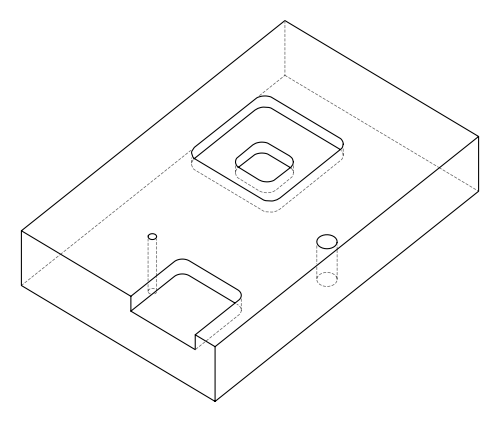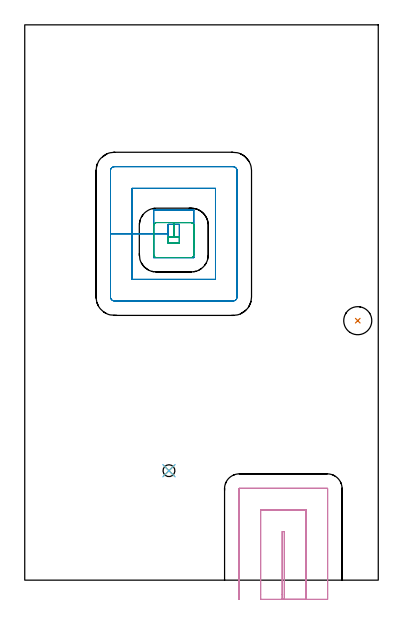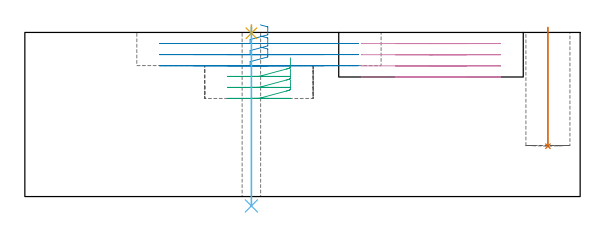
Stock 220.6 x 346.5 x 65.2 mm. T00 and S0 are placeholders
(PLAN: 6 operations, 3 tool changes, 10.8 min)
(1 INDEXABLE_INSERT_DRILL_BLIND_HOLE_FROM_SOLID | STEP1POCKET | NXT0302_006 | 0.19 min | 10808 mm3)
(2 MILL_RECTANGULAR_POCKET | POCKET_RECTANGULAR_STRAIGHT | UGT0201_100 | Follow Part, ap 4.5, ae 75% | 4.69 min | 128872 mm3)
(3 MILL_RECTANGULAR_POCKET_1 | POCKET_RECTANGULAR_STRAIGHT_1 | UGT0201_100 | Follow Part, ap 4.5, ae 75% | 1.19 min | 20974 mm3)
(4 MILL_SLOT | SLOT_PARTIAL_RECTANGULAR | UGT0201_100 | Follow Part, ap 4.5, ae 75% | 4.42 min | 85391 mm3)
(5 SPOT_DRILL | STEP1HOLE | NXT0321_9005460120000 | 0.03 min | 7 mm3)
(6 DRILL_THROUGH_HOLE_INTO_CENTER | STEP1HOLE | UGT0301_469 | 0.29 min | 2787 mm3)
(TOOL NXT0302_006 | Index. Insert Drill 17.5mm [880-D1750L25-05] | D17.5 PA176 FL88 Z2)
(TOOL UGT0201_100 | End Mill 18 mm | D18 FL22 Z2)
(TOOL NXT0321_9005460120000 | NC Spot Drill, 142deg, 12mm, Carbide, Uncoated | D12 PA142 FL30 Z2)
(TOOL UGT0301_469 | Carbide Drill 7.4 mm | D7.4 PA118 FL69 Z2)
(OP 1 INDEXABLE_INSERT_DRILL_BLIND_HOLE_FROM_SOLID)
G17 G21 G94 G90
T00 M6
G54
G17 G0 G90 X207.8 Y161.9 S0 M3
G43 Z75.2 H1
G94 G81 G98 Z20. F250. R67.2
G80
M5
M2
(OP 2 MILL_RECTANGULAR_POCKET)
G17 G21 G94 G90
T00 M6
G54
G17 G0 G90 X93.583 Y210.2 S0 M3
G43 Z75.2 H0
Z68.2
G94 G1 X96.5 Z67.418 F250.
Y222. Z64.256
X89.5 Z62.381
Y216.1 Z60.8
Y210.2 F500.
X96.5
Y222.
X89.5
Y216.1
X80.5
Y201.2
X105.5
Y231.
X80.5
Y216.1
X67.
Y187.7
X119.
Y244.5
X67.
Y216.1
X53.5
Y176.7
G3 X56. Y174.2 R2.5
G1 X130.
G3 X132.5 Y176.7 R2.5
G1 Y255.5
G3 X130. Y258. R2.5
G1 X56.
G3 X53.5 Y255.5 R2.5
G1 Y216.1
Y215.1
G0 X93.583 Y210.2 Z63.8
G1 X96.5 Z63.018 F250.
Y222. Z59.857
X89.5 Z57.981
Y216.1 Z56.4
Y210.2 F500.
X96.5
Y222.
X89.5
Y216.1
X80.5
Y201.2
X105.5
Y231.
X80.5
Y216.1
X67.
Y187.7
X119.
Y244.5
X67.
Y216.1
X53.5
Y176.7
G3 X56. Y174.2 R2.5
G1 X130.
G3 X132.5 Y176.7 R2.5
G1 Y255.5
G3 X130. Y258. R2.5
G1 X56.
G3 X53.5 Y255.5 R2.5
G1 Y216.1
Y215.1
G0 X93.583 Y210.2 Z59.4
G1 X96.5 Z58.618 F250.
Y222. Z55.457
X89.5 Z53.581
Y216.1 Z52.
Y210.2 F500.
X96.5
Y222.
X89.5
Y216.1
X80.5
Y201.2
X105.5
Y231.
X80.5
Y216.1
X67.
Y187.7
X119.
Y244.5
X67.
Y216.1
X53.5
Y176.7
G3 X56. Y174.2 R2.5
G1 X130.
G3 X132.5 Y176.7 R2.5
G1 Y255.5
G3 X130. Y258. R2.5
G1 X56.
G3 X53.5 Y255.5 R2.5
G1 Y216.1
Y215.1
G0 Z75.2
M5
M2
(OP 3 MILL_RECTANGULAR_POCKET_1)
G17 G21 G94 G90
T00 M6
G54
G17 G0 G90 X105.5 Y207.381 S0 M3
G43 Z75.2 H0
Z55.1
G94 G1 Y221.53 Z51.309 F250.
X105.439 Y221.87 Z51.216
X105.311 Y222.19 Z51.124
X105.121 Y222.478 Z51.032
X104.878 Y222.721 Z50.939
X104.59 Y222.911 Z50.847
X104.27 Y223.039 Z50.754
X103.93 Y223.1 Z50.662
X93. Z47.733
Y214.1
X89.5 F500.
Y210.3
X96.5
Y214.1
X93.
Y223.1
X82.2
G3 X80.5 Y221.4 R1.7
G1 Y203.
G3 X82.2 Y201.3 R1.7
G1 X103.8
G3 X105.5 Y203. R1.7
G1 Y221.4
G3 X103.8 Y223.1 R1.7
G1 X93.
X92.
G0 X105.5 Y207.381 Z50.733
G1 Y221.53 Z46.942 F250.
X105.439 Y221.87 Z46.85
X105.311 Y222.19 Z46.757
X105.121 Y222.478 Z46.665
X104.878 Y222.721 Z46.573
X104.59 Y222.911 Z46.48
X104.27 Y223.039 Z46.388
X103.93 Y223.1 Z46.295
X93. Z43.367
Y214.1
X89.5 F500.
Y210.3
X96.5
Y214.1
X93.
Y223.1
X82.2
G3 X80.5 Y221.4 R1.7
G1 Y203.
G3 X82.2 Y201.3 R1.7
G1 X103.8
G3 X105.5 Y203. R1.7
G1 Y221.4
G3 X103.8 Y223.1 R1.7
G1 X93.
X92.
G0 X105.5 Y207.381 Z46.367
G1 Y221.53 Z42.575 F250.
X105.439 Y221.87 Z42.483
X105.311 Y222.19 Z42.391
X105.121 Y222.478 Z42.298
X104.878 Y222.721 Z42.206
X104.59 Y222.911 Z42.114
X104.27 Y223.039 Z42.021
X103.93 Y223.1 Z41.929
X93. Z39.
Y214.1
X89.5 F500.
Y210.3
X96.5
Y214.1
X93.
Y223.1
X82.2
G3 X80.5 Y221.4 R1.7
G1 Y203.
G3 X82.2 Y201.3 R1.7
G1 X103.8
G3 X105.5 Y203. R1.7
G1 Y221.4
G3 X103.8 Y223.1 R1.7
G1 X93.
X92.
G0 Z75.2
M5
M2
(OP 4 MILL_SLOT)
G17 G21 G94 G90
T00 M6
G54
G17 G0 G90 X162. Y-12. S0 M3
G43 Z75.2 H0
Z60.775
G94 G1 Y-9. F250.
Y30.3 F500.
X160.7
Y-9.
Y-12. F250.
X175.5
Y-9.
Y43.8 F500.
X147.2
Y-9.
Y-12. F250.
X189.
Y-9.
Y57.1 F500.
G3 X188.8 Y57.3 R0.2
G1 X133.9
G3 X133.7 Y57.1 R0.2
G1 Y-9.
Y-12. F250.
G0 X162. Z56.35
G1 Y-9.
Y30.3 F500.
X160.7
Y-9.
Y-12. F250.
X175.5
Y-9.
Y43.8 F500.
X147.2
Y-9.
Y-12. F250.
X189.
Y-9.
Y57.1 F500.
G3 X188.8 Y57.3 R0.2
G1 X133.9
G3 X133.7 Y57.1 R0.2
G1 Y-9.
Y-12. F250.
G0 X162. Z51.925
G1 Y-9.
Y30.3 F500.
X160.7
Y-9.
Y-12. F250.
X175.5
Y-9.
Y43.8 F500.
X147.2
Y-9.
Y-12. F250.
X189.
Y-9.
Y57.1 F500.
G3 X188.8 Y57.3 R0.2
G1 X133.9
G3 X133.7 Y57.1 R0.2
G1 Y-9.
Y-12. F250.
G0 X162. Z47.5
G1 Y-9.
Y30.3 F500.
X160.7
Y-9.
Y-12. F250.
X175.5
Y-9.
Y43.8 F500.
X147.2
Y-9.
Y-12. F250.
X189.
Y-9.
Y57.1 F500.
G3 X188.8 Y57.3 R0.2
G1 X133.9
G3 X133.7 Y57.1 R0.2
G1 Y-9.
Y-12. F250.
G0 Z75.2
M5
M2
(OP 5 SPOT_DRILL)
G17 G21 G94 G90
T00 M6
G54
G17 G0 G90 X90. Y68.3 S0 M3
G43 Z75.2 H0
G94 G81 G98 Z64.881 F250. R68.2
G80
M5
M2
(OP 6 DRILL_THROUGH_HOLE_INTO_CENTER)
G17 G21 G94 G90
T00 M6
G54
G17 G0 G90 X90. Y68.3 S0 M3
G43 Z75.2 H0
G94 G73 G98 Z-3.723 F250. Q6.892 R67.2
G80
M5
M2
